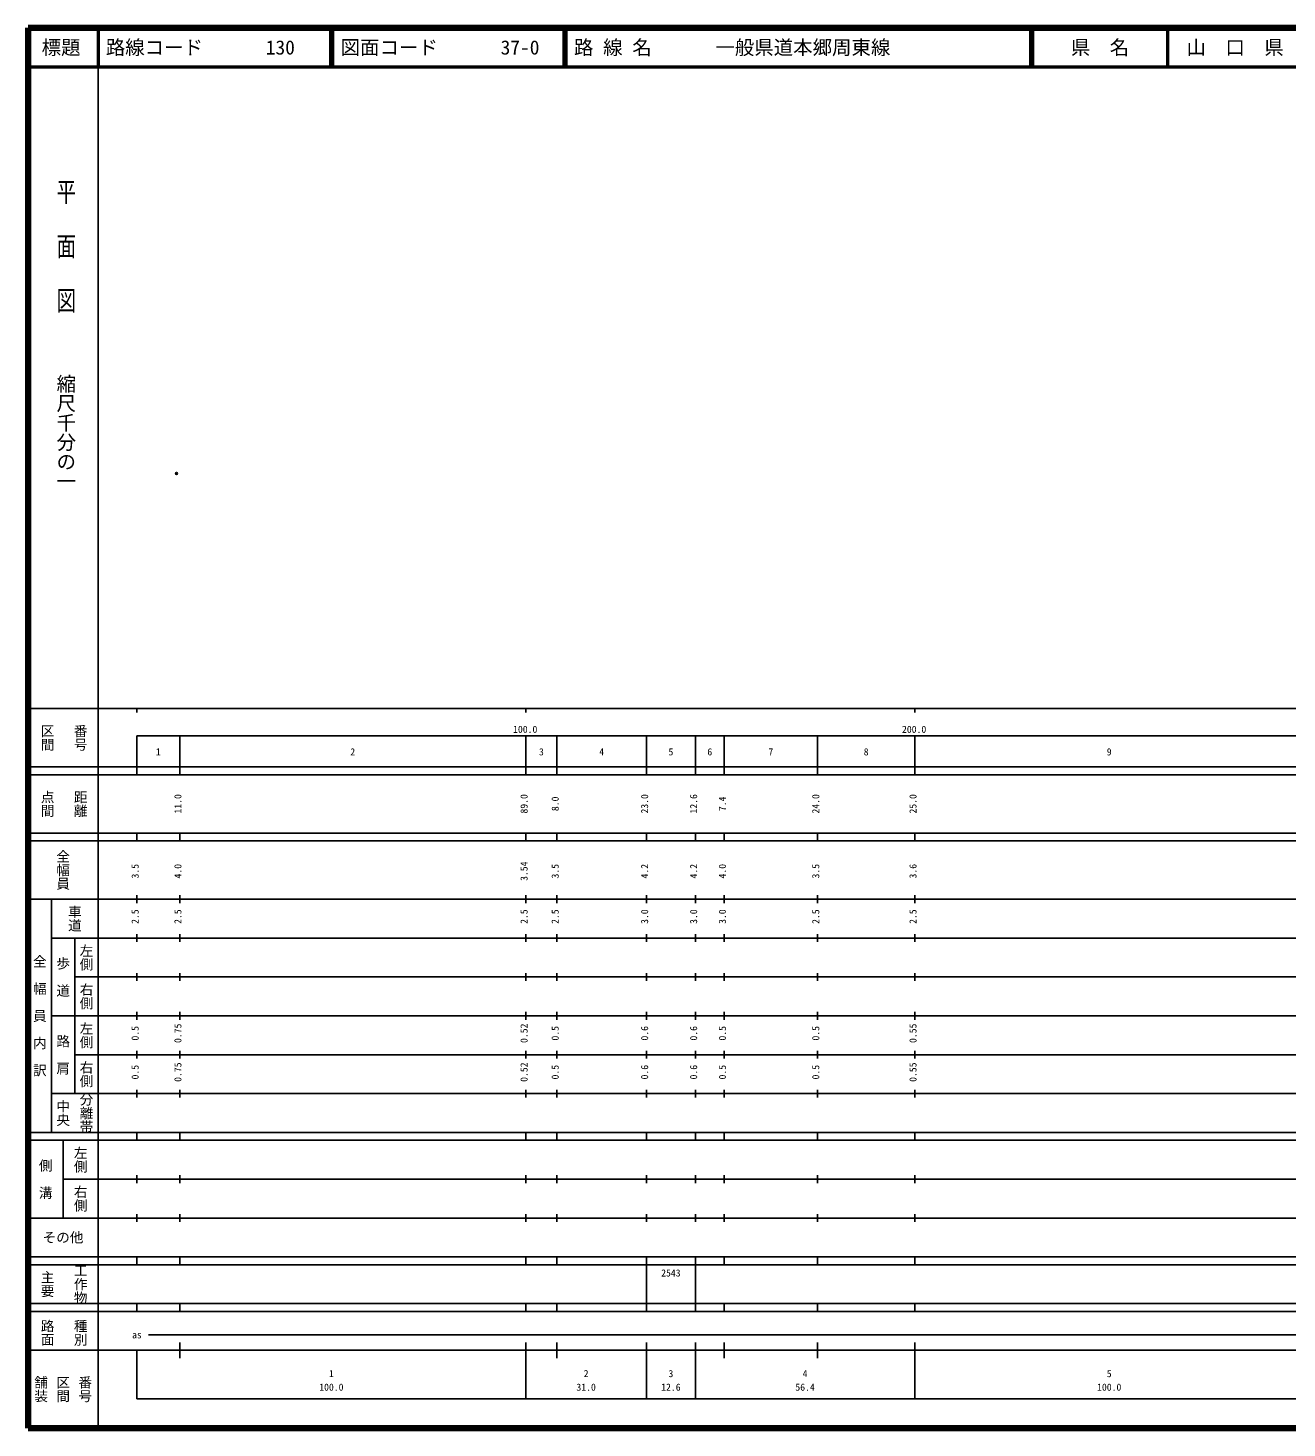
# Model space of a CAD drawing. Units: millimetres on the paper. Extents: x 40 to 680, y 20 to 380.
# Drawn here: x 40 to 363.7, y 20 to 380 of the extents above; entities that cross this region are included whole.
import ezdxf
from ezdxf.enums import TextEntityAlignment as Align

# ---------------------------------------------------------------- set-up
doc = ezdxf.new("R2010")
doc.units = ezdxf.units.MM
doc.header["$PDMODE"] = 32
doc.header["$PDSIZE"] = 0.5
doc.layers.add('M-OTRS', color=6, linetype='Continuous')
doc.layers.add('M-TTL-TXT', color=7, linetype='Continuous')
for name, color, linetype, lineweight in [('M-TTL', 2, 'Continuous', 140), ('M-TTL-BAND', 7, 'Continuous', 25), ('M-TTL-LINE', 7, 'Continuous', 50)]:
    doc.layers.add(name, color=color, linetype=linetype, lineweight=lineweight)
doc.styles.add('@ＭＳ ゴシック', font='')
doc.styles.add('ＭＳ ゴシック', font='')
doc.styles.get('@ＭＳ ゴシック').set_extended_font_data('@MS Gothic')
doc.styles.get('ＭＳ ゴシック').set_extended_font_data('MS Gothic')

msp = doc.modelspace()

# ---------------------------------------------------------------- linework, layer by layer
at = {"layer": 'M-OTRS'}
msp.add_point((78.177, 265.464), dxfattribs=at)
at = {"layer": 'M-TTL'}
for p, q in [((40, 380), (40, 20)), ((680, 380), (40, 380)), ((40, 20), (680, 20))]:
    msp.add_line(p, q, dxfattribs=at)
at = {"layer": 'M-TTL-BAND'}
for p, q in [((58, 370), (58, 20)), ((40, 205), (579, 205)), ((68, 205), (68, 204)), ((168, 205), (168, 204)), ((268, 205), (268, 204)), ((68, 198), (579, 198)), ((68, 198), (68, 188)), ((79, 188), (79, 198)), ((168, 188), (168, 198)), ((176, 188), (176, 198)), ((199, 188), (199, 198)), ((211.6, 188), (211.6, 198)), ((219, 188), (219, 198)), ((243, 188), (243, 198)), ((268, 188), (268, 198)), ((40, 190), (579, 190)), ((40, 188), (579, 188)), ((40, 173), (579, 173)), ((68, 171), (68, 173)), ((79, 171), (79, 173)), ((168, 171), (168, 173)), ((176, 171), (176, 173)), ((199, 171), (199, 173)), ((211.6, 171), (211.6, 173)), ((219, 171), (219, 173)), ((243, 171), (243, 173)), ((268, 171), (268, 173)), ((40, 171), (579, 171)), ((40, 156), (579, 156)), ((46, 96), (46, 156)), ((68, 155), (68, 157)), ((79, 155), (79, 157)), ((168, 155), (168, 157)), ((176, 155), (176, 157)), ((199, 155), (199, 157)), ((211.6, 155), (211.6, 157)), ((219, 155), (219, 157)), ((243, 155), (243, 157)), ((268, 155), (268, 157)), ((46, 146), (579, 146)), ((52, 146), (52, 106)), ((68, 145), (68, 147)), ((79, 145), (79, 147)), ((168, 145), (168, 147)), ((176, 145), (176, 147)), ((199, 145), (199, 147)), ((211.6, 145), (211.6, 147)), ((219, 145), (219, 147)), ((243, 145), (243, 147)), ((268, 145), (268, 147)), ((68, 135), (68, 137)), ((79, 135), (79, 137)), ((168, 135), (168, 137)), ((176, 135), (176, 137)), ((199, 135), (199, 137)), ((211.6, 135), (211.6, 137)), ((219, 135), (219, 137)), ((243, 135), (243, 137)), ((268, 135), (268, 137)), ((52, 136), (579, 136)), ((46, 126), (579, 126)), ((68, 125), (68, 127)), ((79, 125), (79, 127)), ((168, 125), (168, 127)), ((176, 125), (176, 127)), ((199, 125), (199, 127)), ((211.6, 125), (211.6, 127)), ((219, 125), (219, 127)), ((243, 125), (243, 127)), ((268, 125), (268, 127)), ((52, 116), (579, 116)), ((68, 115), (68, 117)), ((79, 115), (79, 117)), ((168, 115), (168, 117)), ((176, 115), (176, 117)), ((199, 115), (199, 117)), ((211.6, 115), (211.6, 117)), ((219, 115), (219, 117)), ((243, 115), (243, 117)), ((268, 115), (268, 117)), ((46, 106), (579, 106)), ((68, 105), (68, 107)), ((79, 105), (79, 107)), ((168, 105), (168, 107)), ((176, 105), (176, 107)), ((199, 105), (199, 107)), ((211.6, 105), (211.6, 107)), ((219, 105), (219, 107)), ((243, 105), (243, 107)), ((268, 105), (268, 107)), ((40, 96), (579, 96)), ((40, 94), (579, 94)), ((49, 94), (49, 74)), ((68, 94), (68, 96)), ((79, 94), (79, 96)), ((168, 94), (168, 96)), ((176, 94), (176, 96)), ((199, 94), (199, 96)), ((211.6, 94), (211.6, 96)), ((219, 94), (219, 96)), ((243, 94), (243, 96)), ((268, 94), (268, 96)), ((49, 84), (579, 84)), ((68, 83), (68, 85)), ((79, 83), (79, 85)), ((168, 83), (168, 85)), ((176, 83), (176, 85)), ((199, 83), (199, 85)), ((211.6, 83), (211.6, 85)), ((219, 83), (219, 85)), ((243, 83), (243, 85)), ((268, 83), (268, 85)), ((40, 74), (579, 74)), ((68, 73), (68, 75)), ((79, 73), (79, 75)), ((168, 73), (168, 75)), ((176, 73), (176, 75)), ((199, 73), (199, 75)), ((211.6, 73), (211.6, 75)), ((219, 73), (219, 75)), ((243, 73), (243, 75)), ((268, 73), (268, 75)), ((40, 64), (579, 64)), ((40, 62), (579, 62)), ((68, 62), (68, 64)), ((79, 62), (79, 64)), ((168, 62), (168, 64)), ((176, 62), (176, 64)), ((199, 62), (199, 64)), ((199, 52), (199, 62)), ((211.6, 62), (211.6, 64)), ((211.6, 52), (211.6, 62)), ((219, 62), (219, 64)), ((243, 62), (243, 64)), ((268, 62), (268, 64)), ((40, 52), (579, 52)), ((68, 50), (68, 52)), ((79, 50), (79, 52)), ((168, 50), (168, 52)), ((176, 50), (176, 52)), ((199, 50), (199, 52)), ((211.6, 50), (211.6, 52)), ((219, 50), (219, 52)), ((243, 50), (243, 52)), ((268, 50), (268, 52)), ((40, 50), (579, 50)), ((71, 44), (565, 44)), ((40, 40), (579, 40)), ((68, 40), (68, 27.5)), ((79, 38), (79, 42)), ((168, 27.5), (168, 42)), ((176, 38), (176, 42)), ((199, 27.5), (199, 42)), ((211.6, 27.5), (211.6, 42)), ((219, 38), (219, 42)), ((243, 38), (243, 42)), ((268, 27.5), (268, 42)), ((68, 27.5), (579, 27.5))]:
    msp.add_line(p, q, dxfattribs=at)
at = {"layer": 'M-TTL-LINE'}
for p, q in [((58, 380), (58, 370)), ((117.75, 380), (117.75, 370)), ((118.25, 380), (118.25, 370)), ((177.75, 380), (177.75, 370)), ((178.25, 380), (178.25, 370)), ((297.75, 380), (297.75, 370)), ((298.25, 380), (298.25, 370)), ((333, 380), (333, 370)), ((40, 370), (680, 370))]:
    msp.add_line(p, q, dxfattribs=at)

# ---------------------------------------------------------------- texts
at = {"layer": 'M-TTL-BAND', "style": '@ＭＳ ゴシック', "width": 1.4}
msp.add_text('平  面  図', height=3.666, rotation=270, dxfattribs=at).set_placement((49.777, 306.475), align=Align.MIDDLE_RIGHT)
at = {"layer": 'M-TTL-BAND', "style": '@ＭＳ ゴシック'}
msp.add_text('縮尺千分の一', height=3.666, rotation=270, dxfattribs=at).set_placement((49.777, 261.03), align=Align.MIDDLE_RIGHT)
for s, p in [('区間', (45, 197.5)), ('番号', (53.5, 197.5)), ('点間', (45, 180.5)), ('距離', (53.5, 180.5)), ('全幅員', (49, 163.5)), ('車道', (52, 151)), ('左側', (55, 141)), ('全\u3000幅\u3000員\u3000内\u3000訳', (43, 126)), ('歩\u3000道', (49, 136)), ('右側', (55, 131)), ('左側', (55, 121)), ('路\u3000肩', (49, 116)), ('右側', (55, 111)), ('分離帯', (55, 101)), ('中央', (49, 101)), ('左側', (53.5, 89)), ('側\u3000溝', (44.5, 84)), ('右側', (53.5, 79)), ('工作物', (53.5, 57)), ('主要', (45, 57)), ('路面', (45, 44.5)), ('種別', (53.5, 44.5)), ('舗装', (43.333, 30)), ('区間', (49, 30)), ('番号', (54.667, 30))]:
    msp.add_text(s, height=2.566, rotation=270, dxfattribs=at).set_placement(p, align=Align.MIDDLE_CENTER)
at = {"layer": 'M-TTL-BAND', "style": 'ＭＳ ゴシック'}
for s, p in [('100.0', (167.844, 198.195)), ('200.0', (267.844, 198.195)), ('1', (73.5, 192.405)), ('2', (123.5, 192.405)), ('3', (172, 192.405)), ('4', (187.5, 192.405)), ('5', (205.3, 192.405)), ('6', (215.3, 192.405)), ('7', (231, 192.405)), ('8', (255.5, 192.405)), ('9', (318, 192.405)), ('as', (68, 42.5)), ('1', (118, 32.523)), ('2', (183.5, 32.523)), ('3', (205.3, 32.523)), ('4', (239.8, 32.523)), ('5', (318, 32.523)), ('100.0', (118, 29.033)), ('31.0', (183.5, 29.033)), ('12.6', (205.3, 29.033)), ('56.4', (239.8, 29.033)), ('100.0', (318, 29.033))]:
    msp.add_text(s, height=1.833, dxfattribs=at).set_placement(p, align=Align.BOTTOM_CENTER)
for s, p in [('11.0', (80, 180.5)), ('89.0', (169, 180.5)), ('8.0', (177, 180.5)), ('23.0', (200, 180.5)), ('12.6', (212.6, 180.5)), ('7.4', (220, 180.5)), ('24.0', (244, 180.5)), ('25.0', (269, 180.5)), ('3.5', (69, 163.174)), ('4.0', (80, 163.174)), ('3.54', (169, 163.174)), ('3.5', (177, 163.174)), ('4.2', (200, 163.174)), ('4.2', (212.6, 163.174)), ('4.0', (220, 163.174)), ('3.5', (244, 163.174)), ('3.6', (269, 163.174)), ('2.5', (69, 151.5)), ('2.5', (80, 151.5)), ('2.5', (169, 151.5)), ('2.5', (177, 151.5)), ('3.0', (200, 151.5)), ('3.0', (212.6, 151.5)), ('3.0', (220, 151.5)), ('2.5', (244, 151.5)), ('2.5', (269, 151.5)), ('0.5', (69, 121.5)), ('0.75', (80, 121.5)), ('0.52', (169, 121.5)), ('0.5', (177, 121.5)), ('0.6', (200, 121.5)), ('0.6', (212.6, 121.5)), ('0.5', (220, 121.5)), ('0.5', (244, 121.5)), ('0.55', (269, 121.5)), ('0.5', (69, 111.5)), ('0.75', (80, 111.5)), ('0.52', (169, 111.5)), ('0.5', (177, 111.5)), ('0.6', (200, 111.5)), ('0.6', (212.6, 111.5)), ('0.5', (220, 111.5)), ('0.5', (244, 111.5)), ('0.55', (269, 111.5))]:
    msp.add_text(s, height=1.833, rotation=90, dxfattribs=at).set_placement(p, align=Align.BOTTOM_CENTER)
msp.add_text('その他', height=2.566, dxfattribs=at).set_placement((49, 69), align=Align.MIDDLE_CENTER)
msp.add_text('2543', height=1.833, dxfattribs=at).set_placement((202.8, 58.405), align=Align.BOTTOM_LEFT)
at = {"layer": 'M-TTL-TXT', "style": 'ＭＳ ゴシック'}
for s, p in [('標題', (48.5, 375)), ('県\u3000名', (315.625, 375)), ('山\u3000口\u3000県', (350.375, 375))]:
    msp.add_text(s, height=3.666, dxfattribs=at).set_placement(p, align=Align.MIDDLE_CENTER)
for s, p in [('路線コード', (60, 375)), ('130', (101.142, 375)), ('図面コード', (120.38, 375)), ('37-0', (161.521, 375)), ('路 線 名', (180.38, 375)), ('一般県道本郷周東線', (216.734, 375))]:
    msp.add_text(s, height=3.666, dxfattribs=at).set_placement(p, align=Align.MIDDLE_LEFT)

doc.saveas('drawing.dxf')
